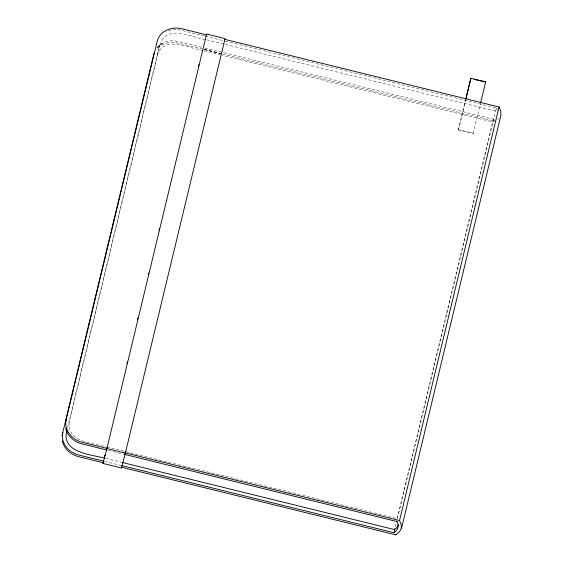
<?xml version="1.0" encoding="UTF-8"?>
<svg xmlns="http://www.w3.org/2000/svg" width="563" height="563" viewBox="0 0 563 563"><rect width="100%" height="100%" fill="white"/><g stroke="black" fill="none" stroke-linecap="round" stroke-linejoin="round"><path stroke-width="0.42" stroke-dasharray="2.81 2.11" d="M67.602 427.704L157.225 55.125C159.216 47.749 160.166 38.777 167.697 34.815C180.301 29.586 193.264 38.002 205.762 39.6M160.11 44.195L69.256 421.905C66.35 442.321 92.874 442.891 106.006 446.818M458.416 129.94L473.279 133.255L458.416 129.94L465.707 99.644M458.5 129.617L465.587 100.158M473.194 133.586L480.485 103.282M395.198 526.905L396.218 522.633M397.246 518.361L493.181 119.546L495.243 117.737M397.464 518.537L496.411 107.99L224.151 40.86M157.225 55.125C164.333 34.948 189.126 48.249 202.877 50.529M157.19 47.588L162.813 43.119M494.877 120.13L492.597 121.967L222.476 55.364M497.65 119.356L498.846 118.399M204.517 36.018L181.476 30.332A21.042 18.15 14.8 0 0 165.768 31.936M205.368 36.229L223.293 40.649M206.614 39.811L224.51 44.224M225.362 44.435L495.482 111.038L496.306 113.036M201.561 47.201L178.52 41.521A21.042 18.15 14.8 0 0 156.824 47.975M204.974 48.045L493.455 119.173M204.355 49.34L220.309 53.274M204.313 49.523L220.267 53.457M221.583 53.809L178.105 43.084A21.042 18.15 14.8 0 0 156.408 49.537M222.434 54.02L495.25 121.284M203.729 50.74L221.625 55.153M106.857 447.029L124.754 451.442M125.605 451.646L397.436 518.671M108.455 450.421L123.818 454.214M105.675 458.373L121.868 462.371M104.648 461.4L120.862 465.397M496.411 107.99L497.551 110.777"/><path stroke-width="0.84" d="M500.887 111.741L500.817 115.605L401.595 528.087M125.253 453.539L121.446 467.98L102.973 463.426L103.177 462.638M206.325 35.216L206.607 34.047L225.08 38.601L224.792 39.769M121.446 467.98L121.728 466.811M65.787 421.208L157.19 41.373A21.042 18.15 14.8 0 1 181.884 28.769L206.614 34.864M66.983 430.273C60.544 452.687 90.875 454.461 104.824 458.169M104.584 456.713L104.992 455.01M126.978 363.607L127.386 361.896M137.661 319.186L138.076 317.476M148.351 274.765L148.759 273.062M159.033 230.344L159.442 228.641M198.479 66.335L198.894 64.632M107.132 447.578L206.403 34.836M465.911 98.799L470.851 78.271L485.63 81.916L480.57 102.959M465.791 99.313L470.851 78.271M394.783 528.608L393.98 532.739L121.714 465.608M107.195 447.367L106.907 448.549L125.373 453.102L125.662 451.92M106.667 449.492L106.942 448.359M125.134 454.045L224.869 39.389M106.787 448.978L102.973 463.426M485.63 81.916L474.053 79.404M398.463 524.751L396.831 527.77L394.543 529.6L122.72 462.582M121.256 467.163L395.775 534.85L399.371 531.958L401.208 528.566L401.278 524.737L399.561 520.536L499.036 106.97L224.517 39.283M395.775 534.85L396.056 534.484M393.98 532.739L396.366 530.825L398.006 527.777L398.076 524.336L396.852 521.099M107.132 448.43L82.409 442.335A21.042 18.15 14.8 0 1 66.195 419.646M125.035 452.842L399.561 520.536M106.745 449.999L81.994 443.897A21.042 18.15 14.8 0 1 65.66 428.07M124.669 454.418L396.936 521.556M103.796 461.188L79.038 455.087A21.042 18.15 14.8 0 1 62.831 432.391M103.353 462.744L78.63 456.649A21.042 18.15 14.8 0 1 62.289 440.822M499.036 106.97L500.76 111.171M154.304 52.493A21.042 18.15 14.8 0 0 153.819 54.125L62.423 433.96A21.042 18.15 14.8 0 0 62.106 435.628"/></g></svg>
